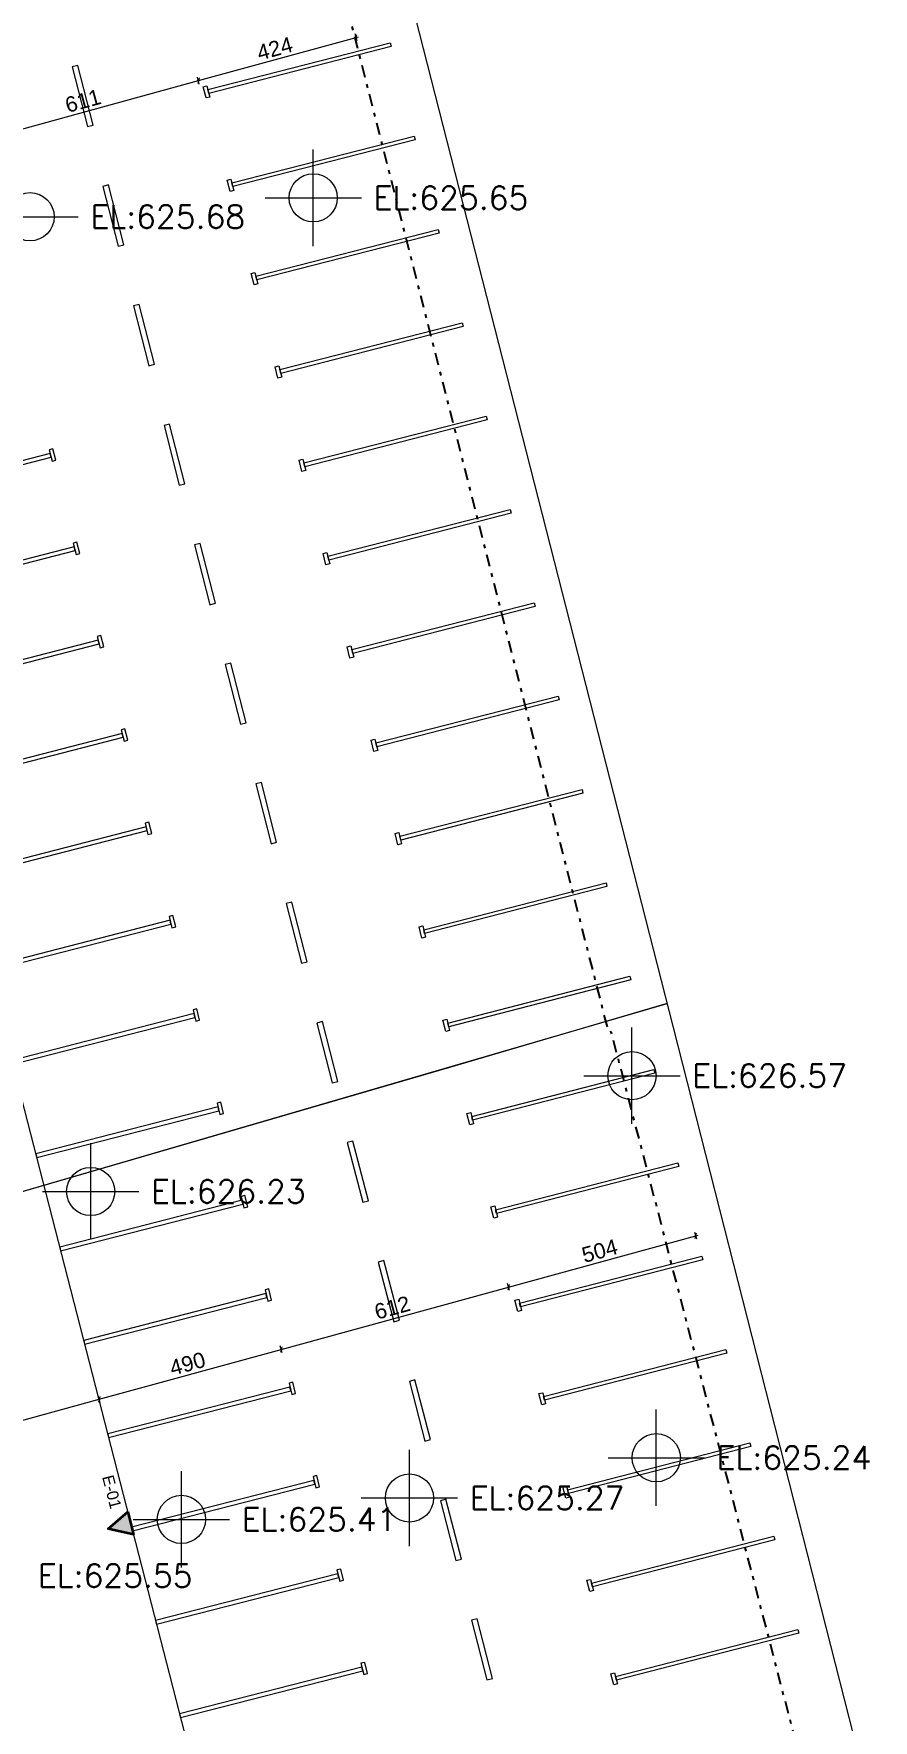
# Model space of a CAD drawing. Header units: metres. Extents: x 7516628 to 7516777, y 4692096 to 4692450.
# Drawn here: x 7516715.43 to 7516737.21, y 4692364.24 to 4692407.99 of the extents above; entities that cross this region are included whole.
import ezdxf

# ---------------------------------------------------------------- set-up
doc = ezdxf.new("R2010")
doc.units = ezdxf.units.M
doc.linetypes.add('Dot & Dashed', pattern=[670.277762, 317.5, -176.388889, 0, -176.388874])
for name, color, linetype, lineweight in [('dtm label', 1, 'Continuous', 0), ('Marker - Elevation', 7, 'Continuous', 0), ('Marker - Elevation_Pen_No__25', 161, 'Continuous', 0), ('muri', 36, 'Continuous', 0), ('Ndarjet', 1, 'Continuous', 0), ('New_Dimensioning - General', 7, 'Continuous', 0), ('New_Dimensioning - General_Pen_No__1', 7, 'Continuous', 0), ('New_Dimensioning - General_Pen_No__142', 8, 'Continuous', 0), ('New_Dimensioning - General_Pen_No__161', 251, 'Continuous', 0), ('New_Drawing & Figure_Pen_No__58', 12, 'Continuous', 0), ('New_Structural - Bearing', 7, 'Continuous', 0), ('New_Structural - Bearing_Pen_No__1', 7, 'Continuous', 0), ('New_Structural - Bearing_Pen_No__184', 254, 'Continuous', 0), ('New_Structural - Bearing_Pen_No__204', 254, 'Continuous', 0), ('niveleta lartesite', 5, 'Continuous', 0), ('Parcela Baze', 7, 'Continuous', 0), ('projekt', 7, 'Continuous', 0)]:
    doc.layers.add(name, color=color, linetype=linetype, lineweight=lineweight)
doc.styles.add('GENERATED_STYLE_1', font='arial.ttf')
doc.styles.get("Standard").update_dxf_attribs({"font": 'simplex.shx'})
doc.dimstyles.new('GENERATED_STYLE__1', dxfattribs={"dimtxt": 400, "dimasz": 95, "dimexe": 0.18, "dimexo": 100000, "dimgap": 0, "dimtad": 1, "dimdec": 0, "dimlfac": 0.1, "dimzin": 0, "dimdsep": 46, "dimtxsty": 'GENERATED_STYLE_1', "dimblk": 'ARROWHEAD_2', "dimblk1": 'ARROWHEAD_2', "dimblk2": 'ARROWHEAD_2', "dimcen": 0.09, "dimclrd": 251, "dimclre": 251, "dimclrt": 7, "dimadec": 0, "dimazin": 0, "dimtfac": 1, "dimtdec": 4, "dimtmove": 0, "dimatfit": 3, "dimfxl": 1, "dimtolj": 1, "dimtzin": 0, "dimarcsym": 0})

# ---------------------------------------------------------------- blocks, each defined once
blk = doc.blocks.new('Slab_27', base_point=(-17599, 45634))
at = {"layer": 'New_Structural - Bearing_Pen_No__204', "color": 254, "linetype": 'Continuous', "lineweight": 0, "flags": 128}
blk.add_lwpolyline([(-17599, 45634), (-36888, 40351), (-27167, 4858), (-7877, 10142), (-15802, 39076)], close=True, dxfattribs=at)
blk = doc.blocks.new('Slab_35', base_point=(-22076, 78576))
at = {"layer": 'New_Structural - Bearing_Pen_No__184', "color": 254, "linetype": 'Continuous', "lineweight": 0, "flags": 128}
blk.add_lwpolyline([(-22076, 78576), (-46304, 74555), (-45595, 72138), (-25760, 75431), (-17612, 45683), (-7877, 10142), (-11542, 9138), (-8829, -768), (-6017, -26230), (-4312, -41660), (379, -96771), (-19549, -98468), (-19555, -98392), (-19753, -98424), (-19722, -98794), (405, -97073), (412, -97157), (8023, -96506), (0, 0), (-2953, 11491), (-19643, 76446), (-19812, 77101, 0.388951)], format="xyb", close=True, dxfattribs=at)
blk = doc.blocks.new('Slab_250', base_point=(-8611, 33506))
at = {"layer": 'New_Structural - Bearing_Pen_No__1', "color": 7, "linetype": 'Continuous', "lineweight": 13, "flags": 128}
blk.add_lwpolyline([(-8611, 33506), (-3882, 34722), (-3907, 34818), (-8636, 33603)], close=True, dxfattribs=at)
blk = doc.blocks.new('Slab_251', base_point=(-3932, 34915))
at = {"layer": 'New_Structural - Bearing_Pen_No__1', "color": 7, "linetype": 'Continuous', "lineweight": 13, "flags": 128}
blk.add_lwpolyline([(-3932, 34915), (-3857, 34625), (-3760, 34650), (-3835, 34940)], close=True, dxfattribs=at)
blk = doc.blocks.new('Slab_252', base_point=(-9233, 35928))
at = {"layer": 'New_Structural - Bearing_Pen_No__1', "color": 7, "linetype": 'Continuous', "lineweight": 13, "flags": 128}
blk.add_lwpolyline([(-9233, 35928), (-4504, 37143), (-4529, 37240), (-9258, 36025)], close=True, dxfattribs=at)
blk = doc.blocks.new('Slab_253', base_point=(-4554, 37337))
at = {"layer": 'New_Structural - Bearing_Pen_No__1', "color": 7, "linetype": 'Continuous', "lineweight": 13, "flags": 128}
blk.add_lwpolyline([(-4554, 37337), (-4480, 37046), (-4383, 37071), (-4457, 37361)], close=True, dxfattribs=at)
blk = doc.blocks.new('Slab_254', base_point=(-9855, 38349))
at = {"layer": 'New_Structural - Bearing_Pen_No__1', "color": 7, "linetype": 'Continuous', "lineweight": 13, "flags": 128}
blk.add_lwpolyline([(-9855, 38349), (-5127, 39564), (-5151, 39661), (-9880, 38446)], close=True, dxfattribs=at)
blk = doc.blocks.new('Slab_255', base_point=(-5176, 39758))
at = {"layer": 'New_Structural - Bearing_Pen_No__1', "color": 7, "linetype": 'Continuous', "lineweight": 13, "flags": 128}
blk.add_lwpolyline([(-5176, 39758), (-5102, 39467), (-5005, 39492), (-5079, 39783)], close=True, dxfattribs=at)
blk = doc.blocks.new('Slab_256', base_point=(-10478, 40770))
at = {"layer": 'New_Structural - Bearing_Pen_No__1', "color": 7, "linetype": 'Continuous', "lineweight": 13, "flags": 128}
blk.add_lwpolyline([(-10478, 40770), (-5749, 41986), (-5774, 42082), (-10502, 40867)], close=True, dxfattribs=at)
blk = doc.blocks.new('Slab_257', base_point=(-5799, 42179))
at = {"layer": 'New_Structural - Bearing_Pen_No__1', "color": 7, "linetype": 'Continuous', "lineweight": 13, "flags": 128}
blk.add_lwpolyline([(-5799, 42179), (-5724, 41889), (-5627, 41914), (-5702, 42204)], close=True, dxfattribs=at)
blk = doc.blocks.new('Slab_258', base_point=(-11100, 43192))
at = {"layer": 'New_Structural - Bearing_Pen_No__1', "color": 7, "linetype": 'Continuous', "lineweight": 13, "flags": 128}
blk.add_lwpolyline([(-11100, 43192), (-6371, 44407), (-6396, 44504), (-11125, 43289)], close=True, dxfattribs=at)
blk = doc.blocks.new('Slab_259', base_point=(-6421, 44601))
at = {"layer": 'New_Structural - Bearing_Pen_No__1', "color": 7, "linetype": 'Continuous', "lineweight": 13, "flags": 128}
blk.add_lwpolyline([(-6421, 44601), (-6346, 44310), (-6249, 44335), (-6324, 44625)], close=True, dxfattribs=at)
blk = doc.blocks.new('Slab_260', base_point=(-11722, 45613))
at = {"layer": 'New_Structural - Bearing_Pen_No__1', "color": 7, "linetype": 'Continuous', "lineweight": 13, "flags": 128}
blk.add_lwpolyline([(-11722, 45613), (-6993, 46828), (-7018, 46925), (-11747, 45710)], close=True, dxfattribs=at)
blk = doc.blocks.new('Slab_261', base_point=(-7043, 47022))
at = {"layer": 'New_Structural - Bearing_Pen_No__1', "color": 7, "linetype": 'Continuous', "lineweight": 13, "flags": 128}
blk.add_lwpolyline([(-7043, 47022), (-6968, 46731), (-6871, 46756), (-6946, 47047)], close=True, dxfattribs=at)
blk = doc.blocks.new('Slab_262', base_point=(-12344, 48034))
at = {"layer": 'New_Structural - Bearing_Pen_No__1', "color": 7, "linetype": 'Continuous', "lineweight": 13, "flags": 128}
blk.add_lwpolyline([(-12344, 48034), (-7615, 49250), (-7640, 49346), (-12369, 48131)], close=True, dxfattribs=at)
blk = doc.blocks.new('Slab_263', base_point=(-7665, 49443))
at = {"layer": 'New_Structural - Bearing_Pen_No__1', "color": 7, "linetype": 'Continuous', "lineweight": 13, "flags": 128}
blk.add_lwpolyline([(-7665, 49443), (-7590, 49153), (-7494, 49178), (-7568, 49468)], close=True, dxfattribs=at)
blk = doc.blocks.new('Slab_264', base_point=(-12966, 50456))
at = {"layer": 'New_Structural - Bearing_Pen_No__1', "color": 7, "linetype": 'Continuous', "lineweight": 13, "flags": 128}
blk.add_lwpolyline([(-12966, 50456), (-8237, 51671), (-8262, 51768), (-12991, 50553)], close=True, dxfattribs=at)
blk = doc.blocks.new('Slab_265', base_point=(-8287, 51865))
at = {"layer": 'New_Structural - Bearing_Pen_No__1', "color": 7, "linetype": 'Continuous', "lineweight": 13, "flags": 128}
blk.add_lwpolyline([(-8287, 51865), (-8213, 51574), (-8116, 51599), (-8190, 51889)], close=True, dxfattribs=at)
blk = doc.blocks.new('Slab_266', base_point=(-13588, 52877))
at = {"layer": 'New_Structural - Bearing_Pen_No__1', "color": 7, "linetype": 'Continuous', "lineweight": 13, "flags": 128}
blk.add_lwpolyline([(-13588, 52877), (-8860, 54092), (-8885, 54189), (-13613, 52974)], close=True, dxfattribs=at)
blk = doc.blocks.new('Slab_267', base_point=(-8909, 54286))
at = {"layer": 'New_Structural - Bearing_Pen_No__1', "color": 7, "linetype": 'Continuous', "lineweight": 13, "flags": 128}
blk.add_lwpolyline([(-8909, 54286), (-8835, 53995), (-8738, 54020), (-8813, 54311)], close=True, dxfattribs=at)
blk = doc.blocks.new('Slab_268', base_point=(-14211, 55298))
at = {"layer": 'New_Structural - Bearing_Pen_No__1', "color": 7, "linetype": 'Continuous', "lineweight": 13, "flags": 128}
blk.add_lwpolyline([(-14211, 55298), (-9482, 56514), (-9507, 56610), (-14236, 55395)], close=True, dxfattribs=at)
blk = doc.blocks.new('Slab_269', base_point=(-9532, 56707))
at = {"layer": 'New_Structural - Bearing_Pen_No__1', "color": 7, "linetype": 'Continuous', "lineweight": 13, "flags": 128}
blk.add_lwpolyline([(-9532, 56707), (-9457, 56417), (-9360, 56442), (-9435, 56732)], close=True, dxfattribs=at)
blk = doc.blocks.new('Slab_270', base_point=(-14833, 57720))
at = {"layer": 'New_Structural - Bearing_Pen_No__1', "color": 7, "linetype": 'Continuous', "lineweight": 13, "flags": 128}
blk.add_lwpolyline([(-14833, 57720), (-10104, 58935), (-10129, 59032), (-14858, 57817)], close=True, dxfattribs=at)
blk = doc.blocks.new('Slab_271', base_point=(-10154, 59129))
at = {"layer": 'New_Structural - Bearing_Pen_No__1', "color": 7, "linetype": 'Continuous', "lineweight": 13, "flags": 128}
blk.add_lwpolyline([(-10154, 59129), (-10079, 58838), (-9982, 58863), (-10057, 59154)], close=True, dxfattribs=at)
blk = doc.blocks.new('Slab_272', base_point=(-15455, 60141))
at = {"layer": 'New_Structural - Bearing_Pen_No__1', "color": 7, "linetype": 'Continuous', "lineweight": 13, "flags": 128}
blk.add_lwpolyline([(-15455, 60141), (-10726, 61356), (-10751, 61453), (-15480, 60238)], close=True, dxfattribs=at)
blk = doc.blocks.new('Slab_273', base_point=(-10776, 61550))
at = {"layer": 'New_Structural - Bearing_Pen_No__1', "color": 7, "linetype": 'Continuous', "lineweight": 13, "flags": 128}
blk.add_lwpolyline([(-10776, 61550), (-10701, 61259), (-10604, 61284), (-10679, 61575)], close=True, dxfattribs=at)
blk = doc.blocks.new('Slab_274', base_point=(-16077, 62563))
at = {"layer": 'New_Structural - Bearing_Pen_No__1', "color": 7, "linetype": 'Continuous', "lineweight": 13, "flags": 128}
blk.add_lwpolyline([(-16077, 62563), (-11348, 63778), (-11373, 63874), (-16102, 62659)], close=True, dxfattribs=at)
blk = doc.blocks.new('Slab_275', base_point=(-11398, 63971))
at = {"layer": 'New_Structural - Bearing_Pen_No__1', "color": 7, "linetype": 'Continuous', "lineweight": 13, "flags": 128}
blk.add_lwpolyline([(-11398, 63971), (-11323, 63681), (-11227, 63706), (-11301, 63996)], close=True, dxfattribs=at)
blk = doc.blocks.new('Slab_276', base_point=(-16699, 64984))
at = {"layer": 'New_Structural - Bearing_Pen_No__1', "color": 7, "linetype": 'Continuous', "lineweight": 13, "flags": 128}
blk.add_lwpolyline([(-16699, 64984), (-11970, 66199), (-11995, 66296), (-16724, 65081)], close=True, dxfattribs=at)
blk = doc.blocks.new('Slab_277', base_point=(-12020, 66393))
at = {"layer": 'New_Structural - Bearing_Pen_No__1', "color": 7, "linetype": 'Continuous', "lineweight": 13, "flags": 128}
blk.add_lwpolyline([(-12020, 66393), (-11946, 66102), (-11849, 66127), (-11923, 66418)], close=True, dxfattribs=at)
blk = doc.blocks.new('Slab_310', base_point=(7427, 35693))
at = {"layer": 'New_Structural - Bearing_Pen_No__1', "color": 7, "linetype": 'Continuous', "lineweight": 13, "flags": 128}
blk.add_lwpolyline([(7427, 35693), (2698, 34478), (2673, 34574), (7402, 35790)], close=True, dxfattribs=at)
blk = doc.blocks.new('Slab_311', base_point=(2648, 34671))
at = {"layer": 'New_Structural - Bearing_Pen_No__1', "color": 7, "linetype": 'Continuous', "lineweight": 13, "flags": 128}
blk.add_lwpolyline([(2648, 34671), (2723, 34381), (2626, 34356), (2551, 34646)], close=True, dxfattribs=at)
blk = doc.blocks.new('Slab_312', base_point=(6804, 38114))
at = {"layer": 'New_Structural - Bearing_Pen_No__1', "color": 7, "linetype": 'Continuous', "lineweight": 13, "flags": 128}
blk.add_lwpolyline([(6804, 38114), (2076, 36899), (2051, 36996), (6780, 38211)], close=True, dxfattribs=at)
blk = doc.blocks.new('Slab_313', base_point=(2026, 37093))
at = {"layer": 'New_Structural - Bearing_Pen_No__1', "color": 7, "linetype": 'Continuous', "lineweight": 13, "flags": 128}
blk.add_lwpolyline([(2026, 37093), (2100, 36802), (2004, 36777), (1929, 37068)], close=True, dxfattribs=at)
blk = doc.blocks.new('Slab_314', base_point=(6182, 40535))
at = {"layer": 'New_Structural - Bearing_Pen_No__1', "color": 7, "linetype": 'Continuous', "lineweight": 13, "flags": 128}
blk.add_lwpolyline([(6182, 40535), (1453, 39320), (1429, 39417), (6157, 40632)], close=True, dxfattribs=at)
blk = doc.blocks.new('Slab_315', base_point=(1404, 39514))
at = {"layer": 'New_Structural - Bearing_Pen_No__1', "color": 7, "linetype": 'Continuous', "lineweight": 13, "flags": 128}
blk.add_lwpolyline([(1404, 39514), (1478, 39223), (1381, 39199), (1307, 39489)], close=True, dxfattribs=at)
blk = doc.blocks.new('Slab_316', base_point=(5560, 42957))
at = {"layer": 'New_Structural - Bearing_Pen_No__1', "color": 7, "linetype": 'Continuous', "lineweight": 13, "flags": 128}
blk.add_lwpolyline([(5560, 42957), (831, 41742), (806, 41838), (5535, 43054)], close=True, dxfattribs=at)
blk = doc.blocks.new('Slab_317', base_point=(781, 41935))
at = {"layer": 'New_Structural - Bearing_Pen_No__1', "color": 7, "linetype": 'Continuous', "lineweight": 13, "flags": 128}
blk.add_lwpolyline([(781, 41935), (856, 41645), (759, 41620), (685, 41910)], close=True, dxfattribs=at)
blk = doc.blocks.new('Slab_318', base_point=(4938, 45378))
at = {"layer": 'New_Structural - Bearing_Pen_No__1', "color": 7, "linetype": 'Continuous', "lineweight": 13, "flags": 128}
blk.add_lwpolyline([(4938, 45378), (209, 44163), (184, 44260), (4913, 45475)], close=True, dxfattribs=at)
blk = doc.blocks.new('Slab_319', base_point=(159, 44357))
at = {"layer": 'New_Structural - Bearing_Pen_No__1', "color": 7, "linetype": 'Continuous', "lineweight": 13, "flags": 128}
blk.add_lwpolyline([(159, 44357), (234, 44066), (137, 44041), (62, 44332)], close=True, dxfattribs=at)
blk = doc.blocks.new('Slab_320', base_point=(4316, 47799))
at = {"layer": 'New_Structural - Bearing_Pen_No__1', "color": 7, "linetype": 'Continuous', "lineweight": 13, "flags": 128}
blk.add_lwpolyline([(4316, 47799), (-413, 46584), (-438, 46681), (4291, 47896)], close=True, dxfattribs=at)
blk = doc.blocks.new('Slab_321', base_point=(-463, 46778))
at = {"layer": 'New_Structural - Bearing_Pen_No__1', "color": 7, "linetype": 'Continuous', "lineweight": 13, "flags": 128}
blk.add_lwpolyline([(-463, 46778), (-388, 46487), (-485, 46463), (-560, 46753)], close=True, dxfattribs=at)
blk = doc.blocks.new('Slab_322', base_point=(3694, 50221))
at = {"layer": 'New_Structural - Bearing_Pen_No__1', "color": 7, "linetype": 'Continuous', "lineweight": 13, "flags": 128}
blk.add_lwpolyline([(3694, 50221), (-1035, 49006), (-1060, 49103), (3669, 50318)], close=True, dxfattribs=at)
blk = doc.blocks.new('Slab_323', base_point=(-1085, 49199))
at = {"layer": 'New_Structural - Bearing_Pen_No__1', "color": 7, "linetype": 'Continuous', "lineweight": 13, "flags": 128}
blk.add_lwpolyline([(-1085, 49199), (-1010, 48909), (-1107, 48884), (-1182, 49174)], close=True, dxfattribs=at)
blk = doc.blocks.new('Slab_324', base_point=(3071, 52642))
at = {"layer": 'New_Structural - Bearing_Pen_No__1', "color": 7, "linetype": 'Continuous', "lineweight": 13, "flags": 128}
blk.add_lwpolyline([(3071, 52642), (-1657, 51427), (-1682, 51524), (3046, 52739)], close=True, dxfattribs=at)
blk = doc.blocks.new('Slab_325', base_point=(-1707, 51621))
at = {"layer": 'New_Structural - Bearing_Pen_No__1', "color": 7, "linetype": 'Continuous', "lineweight": 13, "flags": 128}
blk.add_lwpolyline([(-1707, 51621), (-1633, 51330), (-1729, 51305), (-1804, 51596)], close=True, dxfattribs=at)
blk = doc.blocks.new('Slab_326', base_point=(2449, 55063))
at = {"layer": 'New_Structural - Bearing_Pen_No__1', "color": 7, "linetype": 'Continuous', "lineweight": 13, "flags": 128}
blk.add_lwpolyline([(2449, 55063), (-2280, 53848), (-2305, 53945), (2424, 55160)], close=True, dxfattribs=at)
blk = doc.blocks.new('Slab_327', base_point=(-2329, 54042))
at = {"layer": 'New_Structural - Bearing_Pen_No__1', "color": 7, "linetype": 'Continuous', "lineweight": 13, "flags": 128}
blk.add_lwpolyline([(-2329, 54042), (-2255, 53751), (-2352, 53727), (-2426, 54017)], close=True, dxfattribs=at)
blk = doc.blocks.new('Slab_328', base_point=(1827, 57485))
at = {"layer": 'New_Structural - Bearing_Pen_No__1', "color": 7, "linetype": 'Continuous', "lineweight": 13, "flags": 128}
blk.add_lwpolyline([(1827, 57485), (-2902, 56270), (-2927, 56367), (1802, 57582)], close=True, dxfattribs=at)
blk = doc.blocks.new('Slab_329', base_point=(-2952, 56463))
at = {"layer": 'New_Structural - Bearing_Pen_No__1', "color": 7, "linetype": 'Continuous', "lineweight": 13, "flags": 128}
blk.add_lwpolyline([(-2952, 56463), (-2877, 56173), (-2974, 56148), (-3048, 56438)], close=True, dxfattribs=at)
blk = doc.blocks.new('Slab_330', base_point=(1205, 59906))
at = {"layer": 'New_Structural - Bearing_Pen_No__1', "color": 7, "linetype": 'Continuous', "lineweight": 13, "flags": 128}
blk.add_lwpolyline([(1205, 59906), (-3524, 58691), (-3549, 58788), (1180, 60003)], close=True, dxfattribs=at)
blk = doc.blocks.new('Slab_331', base_point=(-3574, 58885))
at = {"layer": 'New_Structural - Bearing_Pen_No__1', "color": 7, "linetype": 'Continuous', "lineweight": 13, "flags": 128}
blk.add_lwpolyline([(-3574, 58885), (-3499, 58594), (-3596, 58569), (-3671, 58860)], close=True, dxfattribs=at)
blk = doc.blocks.new('Slab_332', base_point=(583, 62327))
at = {"layer": 'New_Structural - Bearing_Pen_No__1', "color": 7, "linetype": 'Continuous', "lineweight": 13, "flags": 128}
blk.add_lwpolyline([(583, 62327), (-4146, 61112), (-4171, 61209), (558, 62424)], close=True, dxfattribs=at)
blk = doc.blocks.new('Slab_333', base_point=(-4196, 61306))
at = {"layer": 'New_Structural - Bearing_Pen_No__1', "color": 7, "linetype": 'Continuous', "lineweight": 13, "flags": 128}
blk.add_lwpolyline([(-4196, 61306), (-4121, 61016), (-4218, 60991), (-4293, 61281)], close=True, dxfattribs=at)
blk = doc.blocks.new('Slab_334', base_point=(-40, 64749))
at = {"layer": 'New_Structural - Bearing_Pen_No__1', "color": 7, "linetype": 'Continuous', "lineweight": 13, "flags": 128}
blk.add_lwpolyline([(-40, 64749), (-4768, 63534), (-4793, 63631), (-64, 64846)], close=True, dxfattribs=at)
blk = doc.blocks.new('Slab_335', base_point=(-4818, 63727))
at = {"layer": 'New_Structural - Bearing_Pen_No__1', "color": 7, "linetype": 'Continuous', "lineweight": 13, "flags": 128}
blk.add_lwpolyline([(-4818, 63727), (-4743, 63437), (-4840, 63412), (-4915, 63703)], close=True, dxfattribs=at)
blk = doc.blocks.new('Slab_336', base_point=(-662, 67170))
at = {"layer": 'New_Structural - Bearing_Pen_No__1', "color": 7, "linetype": 'Continuous', "lineweight": 13, "flags": 128}
blk.add_lwpolyline([(-662, 67170), (-5391, 65955), (-5415, 66052), (-687, 67267)], close=True, dxfattribs=at)
blk = doc.blocks.new('Slab_337', base_point=(-5440, 66149))
at = {"layer": 'New_Structural - Bearing_Pen_No__1', "color": 7, "linetype": 'Continuous', "lineweight": 13, "flags": 128}
blk.add_lwpolyline([(-5440, 66149), (-5366, 65858), (-5463, 65833), (-5537, 66124)], close=True, dxfattribs=at)
blk = doc.blocks.new('Slab_338', base_point=(-1284, 69591))
at = {"layer": 'New_Structural - Bearing_Pen_No__1', "color": 7, "linetype": 'Continuous', "lineweight": 13, "flags": 128}
blk.add_lwpolyline([(-1284, 69591), (-6013, 68376), (-6038, 68473), (-1309, 69688)], close=True, dxfattribs=at)
blk = doc.blocks.new('Slab_339', base_point=(-6062, 68570))
at = {"layer": 'New_Structural - Bearing_Pen_No__1', "color": 7, "linetype": 'Continuous', "lineweight": 13, "flags": 128}
blk.add_lwpolyline([(-6062, 68570), (-5988, 68280), (-6085, 68255), (-6159, 68545)], close=True, dxfattribs=at)
blk = doc.blocks.new('Slab_340', base_point=(-1906, 72013))
at = {"layer": 'New_Structural - Bearing_Pen_No__1', "color": 7, "linetype": 'Continuous', "lineweight": 13, "flags": 128}
blk.add_lwpolyline([(-1906, 72013), (-6635, 70798), (-6660, 70895), (-1931, 72110)], close=True, dxfattribs=at)
blk = doc.blocks.new('Slab_341', base_point=(-6685, 70991))
at = {"layer": 'New_Structural - Bearing_Pen_No__1', "color": 7, "linetype": 'Continuous', "lineweight": 13, "flags": 128}
blk.add_lwpolyline([(-6685, 70991), (-6610, 70701), (-6707, 70676), (-6782, 70967)], close=True, dxfattribs=at)
blk = doc.blocks.new('Slab_342', base_point=(-2528, 74434))
at = {"layer": 'New_Structural - Bearing_Pen_No__1', "color": 7, "linetype": 'Continuous', "lineweight": 13, "flags": 128}
blk.add_lwpolyline([(-2528, 74434), (-7257, 73219), (-7282, 73316), (-2553, 74531)], close=True, dxfattribs=at)
blk = doc.blocks.new('Slab_343', base_point=(-7307, 73413))
at = {"layer": 'New_Structural - Bearing_Pen_No__1', "color": 7, "linetype": 'Continuous', "lineweight": 13, "flags": 128}
blk.add_lwpolyline([(-7307, 73413), (-7232, 73122), (-7329, 73097), (-7404, 73388)], close=True, dxfattribs=at)
blk = doc.blocks.new('Slab_344', base_point=(-3150, 76856))
at = {"layer": 'New_Structural - Bearing_Pen_No__1', "color": 7, "linetype": 'Continuous', "lineweight": 13, "flags": 128}
blk.add_lwpolyline([(-3150, 76856), (-7879, 75640), (-7904, 75737), (-3175, 76952)], close=True, dxfattribs=at)
blk = doc.blocks.new('Slab_345', base_point=(-7929, 75834))
at = {"layer": 'New_Structural - Bearing_Pen_No__1', "color": 7, "linetype": 'Continuous', "lineweight": 13, "flags": 128}
blk.add_lwpolyline([(-7929, 75834), (-7854, 75544), (-7951, 75519), (-8026, 75809)], close=True, dxfattribs=at)
blk = doc.blocks.new('Slab_796', base_point=(-519, 34523))
at = {"layer": 'New_Structural - Bearing_Pen_No__1', "color": 7, "linetype": 'Continuous', "lineweight": 13, "flags": 128}
blk.add_lwpolyline([(-519, 34523), (-922, 36072), (-1067, 36034), (-664, 34486)], close=True, dxfattribs=at)
blk = doc.blocks.new('Slab_797', base_point=(-1324, 37620))
at = {"layer": 'New_Structural - Bearing_Pen_No__1', "color": 7, "linetype": 'Continuous', "lineweight": 13, "flags": 128}
blk.add_lwpolyline([(-1324, 37620), (-1727, 39169), (-1872, 39131), (-1469, 37583)], close=True, dxfattribs=at)
blk = doc.blocks.new('Slab_798', base_point=(-2129, 40718))
at = {"layer": 'New_Structural - Bearing_Pen_No__1', "color": 7, "linetype": 'Continuous', "lineweight": 13, "flags": 128}
blk.add_lwpolyline([(-2129, 40718), (-2532, 42266), (-2677, 42228), (-2275, 40680)], close=True, dxfattribs=at)
blk = doc.blocks.new('Slab_799', base_point=(-2934, 43815))
at = {"layer": 'New_Structural - Bearing_Pen_No__1', "color": 7, "linetype": 'Continuous', "lineweight": 13, "flags": 128}
blk.add_lwpolyline([(-2934, 43815), (-3337, 45363), (-3482, 45325), (-3080, 43777)], close=True, dxfattribs=at)
blk = doc.blocks.new('Slab_800', base_point=(-3740, 46912))
at = {"layer": 'New_Structural - Bearing_Pen_No__1', "color": 7, "linetype": 'Continuous', "lineweight": 13, "flags": 128}
blk.add_lwpolyline([(-3740, 46912), (-4142, 48460), (-4287, 48422), (-3885, 46874)], close=True, dxfattribs=at)
blk = doc.blocks.new('Slab_806', base_point=(-4534, 50011))
at = {"layer": 'New_Structural - Bearing_Pen_No__1', "color": 7, "linetype": 'Continuous', "lineweight": 13, "flags": 128}
blk.add_lwpolyline([(-4534, 50011), (-4930, 51561), (-5076, 51524), (-4679, 49974)], close=True, dxfattribs=at)
blk = doc.blocks.new('Slab_807', base_point=(-5327, 53111))
at = {"layer": 'New_Structural - Bearing_Pen_No__1', "color": 7, "linetype": 'Continuous', "lineweight": 13, "flags": 128}
blk.add_lwpolyline([(-5327, 53111), (-5723, 54662), (-5869, 54624), (-5472, 53074)], close=True, dxfattribs=at)
blk = doc.blocks.new('Slab_808', base_point=(-6120, 56212))
at = {"layer": 'New_Structural - Bearing_Pen_No__1', "color": 7, "linetype": 'Continuous', "lineweight": 13, "flags": 128}
blk.add_lwpolyline([(-6120, 56212), (-6516, 57762), (-6662, 57725), (-6265, 56174)], close=True, dxfattribs=at)
blk = doc.blocks.new('Slab_809', base_point=(-6913, 59312))
at = {"layer": 'New_Structural - Bearing_Pen_No__1', "color": 7, "linetype": 'Continuous', "lineweight": 13, "flags": 128}
blk.add_lwpolyline([(-6913, 59312), (-7309, 60862), (-7455, 60825), (-7058, 59275)], close=True, dxfattribs=at)
blk = doc.blocks.new('Slab_810', base_point=(-7706, 62412))
at = {"layer": 'New_Structural - Bearing_Pen_No__1', "color": 7, "linetype": 'Continuous', "lineweight": 13, "flags": 128}
blk.add_lwpolyline([(-7706, 62412), (-8102, 63962), (-8248, 63925), (-7851, 62375)], close=True, dxfattribs=at)
blk = doc.blocks.new('Slab_816', base_point=(-8499, 65512))
at = {"layer": 'New_Structural - Bearing_Pen_No__1', "color": 7, "linetype": 'Continuous', "lineweight": 13, "flags": 128}
blk.add_lwpolyline([(-8499, 65512), (-8895, 67062), (-9041, 67025), (-8644, 65475)], close=True, dxfattribs=at)
blk = doc.blocks.new('Slab_817', base_point=(-9292, 68612))
at = {"layer": 'New_Structural - Bearing_Pen_No__1', "color": 7, "linetype": 'Continuous', "lineweight": 13, "flags": 128}
blk.add_lwpolyline([(-9292, 68612), (-9688, 70162), (-9834, 70125), (-9437, 68575)], close=True, dxfattribs=at)
blk = doc.blocks.new('Slab_818', base_point=(-10085, 71713))
at = {"layer": 'New_Structural - Bearing_Pen_No__1', "color": 7, "linetype": 'Continuous', "lineweight": 13, "flags": 128}
blk.add_lwpolyline([(-10085, 71713), (-10481, 73263), (-10627, 73225), (-10230, 71675)], close=True, dxfattribs=at)
blk = doc.blocks.new('Slab_819', base_point=(-10878, 74813))
at = {"layer": 'New_Structural - Bearing_Pen_No__1', "color": 7, "linetype": 'Continuous', "lineweight": 13, "flags": 128}
blk.add_lwpolyline([(-10878, 74813), (-11274, 76363), (-11420, 76326), (-11023, 74776)], close=True, dxfattribs=at)
blk = doc.blocks.new('*D703')
at = {"layer": 'New_Dimensioning - General_Pen_No__142', "color": 8, "linetype": 'Continuous', "lineweight": 13}
for p, q in [((-10707, 41832), (-10744, 41693)), ((-16114, 40351), (-16151, 40212))]:
    blk.add_line(p, q, dxfattribs=at)
at = {"layer": 'New_Dimensioning - General_Pen_No__161', "color": 251, "linetype": 'Continuous', "lineweight": 13}
for p, q in [((-16132, 40282), (-10726, 41763)), ((-16374, 40216), (-16132, 40282)), ((-16108, 40191), (-16157, 40372))]:
    blk.add_line(p, q, dxfattribs=at)
at = {"layer": 'New_Dimensioning - General_Pen_No__1', "color": 7, "lineweight": 13, "insert": (-13892, 40978), "char_height": 400, "attachment_point": 7, "rotation": 15.3178, "style": 'GENERATED_STYLE_1'}
blk.add_mtext('\\A1;561', dxfattribs=at)
blk = doc.blocks.new('ARROWHEAD_2')
at = {"color": 0, "linetype": 'Continuous', "lineweight": 0}
for p, q in [((0, 0), (-1, 0)), ((-0.38, -0.66), (0.38, 0.66))]:
    blk.add_line(p, q, dxfattribs=at)
blk = doc.blocks.new('*D704')
at = {"layer": 'New_Dimensioning - General_Pen_No__142', "color": 8, "linetype": 'Continuous', "lineweight": 13}
for p, q in [((-5984, 43126), (-6021, 42986)), ((-10707, 41832), (-10744, 41693))]:
    blk.add_line(p, q, dxfattribs=at)
at = {"layer": 'New_Dimensioning - General_Pen_No__161', "color": 251, "linetype": 'Continuous', "lineweight": 13}
for p, q in [((-10726, 41763), (-6003, 43056)), ((-16132, 40282), (-10726, 41763)), ((-10701, 41672), (-10750, 41853))]:
    blk.add_line(p, q, dxfattribs=at)
at = {"layer": 'New_Dimensioning - General_Pen_No__1', "color": 7, "lineweight": 13, "insert": (-8827, 42366), "char_height": 400, "attachment_point": 7, "rotation": 15.3178, "style": 'GENERATED_STYLE_1'}
blk.add_mtext('\\A1;490', dxfattribs=at)
blk = doc.blocks.new('*D705')
at = {"layer": 'New_Dimensioning - General_Pen_No__142', "color": 8, "linetype": 'Continuous', "lineweight": 13}
for p, q in [((-84, 44742), (-120, 44603)), ((-5984, 43126), (-6021, 42986))]:
    blk.add_line(p, q, dxfattribs=at)
at = {"layer": 'New_Dimensioning - General_Pen_No__161', "color": 251, "linetype": 'Continuous', "lineweight": 13}
for p, q in [((-6003, 43056), (-102, 44672)), ((-10726, 41763), (-6003, 43056)), ((-5978, 42966), (-6027, 43147))]:
    blk.add_line(p, q, dxfattribs=at)
at = {"layer": 'New_Dimensioning - General_Pen_No__1', "color": 7, "lineweight": 13, "insert": (-3515, 43821), "char_height": 400, "attachment_point": 7, "rotation": 15.3178, "style": 'GENERATED_STYLE_1'}
blk.add_mtext('\\A1;612', dxfattribs=at)
blk = doc.blocks.new('*D706')
at = {"layer": 'New_Dimensioning - General_Pen_No__142', "color": 8, "linetype": 'Continuous', "lineweight": 13}
for p, q in [((4738, 45933), (4775, 46073)), ((-84, 44742), (-120, 44603))]:
    blk.add_line(p, q, dxfattribs=at)
at = {"layer": 'New_Dimensioning - General_Pen_No__161', "color": 251, "linetype": 'Continuous', "lineweight": 13}
for p, q in [((-102, 44672), (4756, 46003)), ((4781, 45913), (4732, 46094)), ((4756, 46003), (4815, 46019)), ((-6003, 43056), (-102, 44672)), ((-77, 44582), (-127, 44763))]:
    blk.add_line(p, q, dxfattribs=at)
at = {"layer": 'New_Dimensioning - General_Pen_No__1', "color": 7, "lineweight": 13, "insert": (1865, 45294), "char_height": 400, "attachment_point": 7, "rotation": 15.3178, "style": 'GENERATED_STYLE_1'}
blk.add_mtext('\\A1;504', dxfattribs=at)
blk = doc.blocks.new('*D785')
at = {"layer": 'New_Dimensioning - General_Pen_No__142', "color": 8, "linetype": 'Continuous', "lineweight": 13}
for p, q in [((-8131, 76039), (-8168, 75899)), ((-14022, 74425), (-14059, 74286))]:
    blk.add_line(p, q, dxfattribs=at)
at = {"layer": 'New_Dimensioning - General_Pen_No__161', "color": 251, "linetype": 'Continuous', "lineweight": 13}
for p, q in [((-14040, 74355), (-8149, 75969)), ((-14016, 74265), (-14065, 74446)), ((-18746, 73067), (-14040, 74355))]:
    blk.add_line(p, q, dxfattribs=at)
at = {"layer": 'New_Dimensioning - General_Pen_No__1', "color": 7, "lineweight": 13, "insert": (-11538, 75124), "char_height": 400, "attachment_point": 7, "rotation": 15.3178, "style": 'GENERATED_STYLE_1'}
blk.add_mtext('\\A1;611', dxfattribs=at)
blk = doc.blocks.new('*D786')
at = {"layer": 'New_Dimensioning - General_Pen_No__142', "color": 8, "linetype": 'Continuous', "lineweight": 13}
for p, q in [((-4073, 77021), (-4037, 77160)), ((-8131, 76039), (-8168, 75899))]:
    blk.add_line(p, q, dxfattribs=at)
at = {"layer": 'New_Dimensioning - General_Pen_No__161', "color": 251, "linetype": 'Continuous', "lineweight": 13}
for p, q in [((-8149, 75969), (-4055, 77090)), ((-4030, 77000), (-4080, 77181)), ((-4055, 77090), (-3996, 77107)), ((-14040, 74355), (-8149, 75969)), ((-8125, 75879), (-8174, 76060))]:
    blk.add_line(p, q, dxfattribs=at)
at = {"layer": 'New_Dimensioning - General_Pen_No__1', "color": 7, "lineweight": 13, "insert": (-6565, 76486), "char_height": 400, "attachment_point": 7, "rotation": 15.3178, "style": 'GENERATED_STYLE_1'}
blk.add_mtext('\\A1;424', dxfattribs=at)
blk = doc.blocks.new('Elevation_5', base_point=(-19812, 77101))
at = {"layer": 'Marker - Elevation_Pen_No__25', "linetype": 'Continuous', "lineweight": 35}
blk.add_hatch(color=161, dxfattribs=at).paths.add_polyline_path([(-9980, 38841), (-10487, 38401), (-9831, 38260)])
at = {"layer": 'Marker - Elevation_Pen_No__25', "color": 161, "linetype": 'Continuous', "lineweight": 35, "flags": 128}
blk.add_lwpolyline([(-9980, 38841), (-9831, 38260), (-10487, 38401)], close=True, dxfattribs=at)
at = {"layer": 'Marker - Elevation_Pen_No__25', "color": 161, "lineweight": 35, "insert": (-10653, 39751), "char_height": 300, "attachment_point": 7, "rotation": 284.4107, "style": 'GENERATED_STYLE_1'}
blk.add_mtext('\\A1;\\pt0;E-01', dxfattribs=at)
blk = doc.blocks.new('A$C11597C86')
at = {"layer": 'New_Drawing & Figure_Pen_No__58', "color": 12, "linetype": 'Dot & Dashed', "lineweight": 25, "flags": 128}
blk.add_lwpolyline([(161005.8, -220534.1), (148309.8, -77908), (141260.7, 6886.8), (128599.3, 55612.9), (128534.2, 55593), (114816.7, 109356.5), (71029.6, 102087.9), (68551.8, 101645.5), (73236, 84668.8), (85462, 42989.5), (97305.9, -251.6), (101619.7, -39309.5), (117916.4, -230737.2)], close=True, dxfattribs=at)
at = {"layer": 'Marker - Elevation', "color": 151, "lineweight": 20}
blk.add_blockref('Elevation_5', (106226.4, 81417.8), dxfattribs=at)
at = {"layer": 'New_Structural - Bearing', "color": 254, "linetype": 'Continuous', "lineweight": 0}
for name, p in [('Slab_35', (103961.8, 82893.1)), ('Slab_27', (108439.3, 49951))]:
    blk.add_blockref(name, p, dxfattribs=at)
at = {"layer": 'New_Structural - Bearing', "color": 7, "linetype": 'Continuous', "lineweight": 13}
for name, p in [('Slab_344', (122887.5, 81172.1)), ('Slab_819', (115160, 79129.3)), ('Slab_345', (118108.9, 80150.7)), ('Slab_342', (123509.7, 78750.8)), ('Slab_818', (115953, 76029.1)), ('Slab_343', (118731.1, 77729.4)), ('Slab_340', (124131.9, 76329.4)), ('Slab_341', (119353.2, 75308)), ('Slab_817', (116746, 72928.9)), ('Slab_338', (124754, 73908.1)), ('Slab_339', (119975.4, 72886.7)), ('Slab_816', (117539, 69828.8)), ('Slab_336', (125376.2, 71486.7)), ('Slab_276', (109338.5, 69300.4)), ('Slab_277', (114017.6, 70709.2)), ('Slab_337', (120597.6, 70465.3)), ('Slab_334', (125998.4, 69065.4)), ('Slab_275', (114639.8, 68287.9)), ('Slab_810', (118332, 66728.6)), ('Slab_274', (109960.7, 66879.1)), ('Slab_335', (121219.8, 68044)), ('Slab_332', (126620.6, 66644)), ('Slab_272', (110582.9, 64457.8)), ('Slab_273', (115262, 65866.6)), ('Slab_333', (121841.9, 65622.6)), ('Slab_809', (119125, 63628.4)), ('Slab_330', (127242.7, 64222.7)), ('Slab_271', (115884.1, 63445.2)), ('Slab_270', (111205.1, 62036.4)), ('Slab_331', (122464.1, 63201.3)), ('Slab_808', (119918, 60528.2)), ('Slab_328', (127864.9, 61801.4)), ('Slab_268', (111827.2, 59615.1)), ('Slab_269', (116506.3, 61023.9)), ('Slab_329', (123086.3, 60780)), ('Slab_326', (128487.1, 59380)), ('Slab_267', (117128.5, 58602.5)), ('Slab_807', (120711, 57428)), ('Slab_266', (112449.4, 57193.7)), ('Slab_327', (123708.5, 58358.6)), ('Slab_324', (129109.3, 56958.7)), ('Slab_264', (113071.6, 54772.4)), ('Slab_265', (117750.7, 56181.2)), ('Slab_806', (121504, 54327.8)), ('Slab_325', (124330.6, 55937.3)), ('Slab_322', (129731.4, 54537.3)), ('Slab_262', (113693.8, 52351)), ('Slab_263', (118372.9, 53759.9)), ('Slab_323', (124952.8, 53515.9)), ('Slab_800', (122298.4, 51228.3)), ('Slab_320', (130353.6, 52116)), ('Slab_260', (114315.9, 49929.7)), ('Slab_261', (118995, 51338.5)), ('Slab_321', (125575, 51094.6)), ('Slab_799', (123103.5, 48131.2)), ('Slab_318', (130975.8, 49694.7)), ('Slab_258', (114938.1, 47508.4)), ('Slab_259', (119617.2, 48917.2)), ('Slab_319', (126197.2, 48673.3)), ('Slab_316', (131598, 47273.3)), ('Slab_256', (115560.3, 45087)), ('Slab_257', (120239.4, 46495.8)), ('Slab_798', (123908.6, 45034.1)), ('Slab_317', (126819.3, 46251.9)), ('Slab_314', (132220.1, 44852)), ('Slab_254', (116182.5, 42665.7)), ('Slab_255', (120861.6, 44074.5)), ('Slab_315', (127441.5, 43830.6)), ('Slab_797', (124713.6, 41937.1)), ('Slab_312', (132842.3, 42430.6)), ('Slab_253', (121483.7, 41653.1)), ('Slab_252', (116804.6, 40244.3)), ('Slab_313', (128063.7, 41409.2)), ('Slab_796', (125518.7, 38840)), ('Slab_310', (133464.5, 40009.3)), ('Slab_250', (117426.8, 37823)), ('Slab_251', (122105.9, 39231.8)), ('Slab_311', (128685.9, 38987.9))]:
    blk.add_blockref(name, p, dxfattribs=at)
at = {"layer": 'New_Dimensioning - General', "color": 251, "linetype": 'Continuous', "lineweight": 13}
for base, p1, p2, picture, middle in [((121982.8, 81407.1), (117573.3, 81436.8), (121473.6, 83265.8), '*D786', (119860.7, 81116.1)), ((117888.6, 80285.7), (111578.7, 80200.9), (117573.3, 81436.8), '*D785', (114887.7, 79754)), ((130794.3, 50319.7), (125532.4, 50462.1), (130279.3, 52200.1), '*D706', (128290.2, 49924.1)), ((125935.9, 48989), (119691.9, 48626.6), (125532.4, 50462.1), '*D705', (122910.7, 48450.7)), ((120035.3, 47372.8), (115224.3, 46400.2), (119691.9, 48626.6), '*D704', (117598.8, 46995.7)), ((115312.2, 46079.1), (110869.6, 41077.8), (115224.3, 46400.2), '*D703', (112533.9, 45608.4))]:
    dim = blk.add_linear_dim(base=base, p1=p1, p2=p2, angle=15.31779, dimstyle='GENERATED_STYLE__1', dxfattribs=at)
    dim.commit()
    dim.dimension.update_dxf_attribs({"geometry": picture, "text_midpoint": middle, "dimtype": 128, "text_rotation": 15.31779, "insert": (126037.9, 4316.6)})

msp = doc.modelspace()

# ---------------------------------------------------------------- block references
at = {"layer": 'projekt', "xscale": 0.001, "yscale": 0.001, "zscale": 0.001}
msp.add_blockref('A$C11597C86', (7516601.811, 4692326.488), dxfattribs=at)

# ---------------------------------------------------------------- next in the draw order: linework, layer by layer
at = {"layer": 'dtm label', "color": 1, "linetype": 'Continuous', "lineweight": 0}
for p, q in [((7516730.946, 4692379.712, 626.571), (7516730.946, 4692382.212, 626.571)), ((7516729.696, 4692380.962, 626.571), (7516732.196, 4692380.962, 626.571)), ((7516716.906, 4692376.709, 626.228), (7516716.906, 4692379.209, 626.228)), ((7516715.656, 4692377.959, 626.228), (7516718.156, 4692377.959, 626.228))]:
    msp.add_line(p, q, dxfattribs=at)
for centre in [(7516730.946, 4692380.962, 626.571), (7516716.906, 4692377.959, 626.228)]:
    msp.add_circle(centre, 0.625, dxfattribs=at)
at = {"layer": 'muri', "elevation": 626.451, "flags": 128}
msp.add_lwpolyline([(7516731.86, 4692382.836), (7516726.215, 4692381.175), (7516702.273, 4692374.217)], dxfattribs=at)
at = {"layer": 'Ndarjet', "elevation": 626.2, "flags": 128}
msp.add_lwpolyline([(7516703.138, 4692374.468), (7516731.86, 4692382.836)], dxfattribs=at)
at = {"layer": 'niveleta lartesite', "color": 5, "linetype": 'Continuous', "lineweight": 0}
for p, q in [((7516722.678, 4692402.484, 625.65), (7516722.678, 4692404.984, 625.65)), ((7516721.428, 4692403.734, 625.65), (7516723.928, 4692403.734, 625.65)), ((7516714.084, 4692403.243, 625.684), (7516716.584, 4692403.243, 625.684)), ((7516731.576, 4692369.802, 625.236), (7516731.576, 4692372.302, 625.236)), ((7516725.174, 4692368.758, 625.269), (7516725.174, 4692371.258, 625.269)), ((7516730.326, 4692371.052, 625.236), (7516732.826, 4692371.052, 625.236)), ((7516719.259, 4692368.202, 625.41), (7516719.259, 4692370.702, 625.41)), ((7516723.924, 4692370.008, 625.269), (7516726.424, 4692370.008, 625.269)), ((7516718.009, 4692369.452, 625.41), (7516720.509, 4692369.452, 625.41))]:
    msp.add_line(p, q, dxfattribs=at)
for centre in [(7516722.678, 4692403.734, 625.65), (7516715.334, 4692403.243, 625.684), (7516731.576, 4692371.052, 625.236), (7516725.174, 4692370.008, 625.269), (7516719.259, 4692369.452, 625.41)]:
    msp.add_circle(centre, 0.625, dxfattribs=at)
at = {"layer": 'Parcela Baze', "flags": 128}
msp.add_lwpolyline([(7516718.331, 4692435.856), (7516674.68, 4692428.97), (7516672.2, 4692428.54), (7516676.8, 4692411.54), (7516688.82, 4692369.8), (7516700.45, 4692326.5), (7516700.84, 4692322.801), (7516704.59, 4692287.19), (7516735.21, 4692261.76), (7516728.88, 4692300.6), (7516744.84, 4692311.44), (7516742.12, 4692328.76), (7516742.58, 4692340.74), (7516732.02, 4692382.21)], close=True, dxfattribs=at)

# ---------------------------------------------------------------- next in the draw order: texts
at = {"layer": 'dtm label', "color": 1, "linetype": 'Continuous', "lineweight": 0, "char_height": 0.6, "attachment_point": 4}
for s, insert in [('EL:626.57', (7516732.513, 4692380.962, 626.571)), ('EL:626.23', (7516718.473, 4692377.959, 626.228))]:
    msp.add_mtext(s, dxfattribs=dict(at, insert=insert))
at = {"layer": 'niveleta lartesite', "color": 5, "linetype": 'Continuous', "lineweight": 0, "char_height": 0.6, "attachment_point": 4}
for s, insert in [('EL:625.65', (7516724.246, 4692403.734, 625.65)), ('EL:625.68', (7516716.902, 4692403.243, 625.684)), ('EL:625.24', (7516733.144, 4692371.052, 625.236)), ('EL:625.27', (7516726.741, 4692370.008, 625.269)), ('EL:625.41', (7516720.826, 4692369.452, 625.41)), ('EL:625.55', (7516715.537, 4692367.991, 625.547))]:
    msp.add_mtext(s, dxfattribs=dict(at, insert=insert))

doc.saveas('drawing.dxf')
